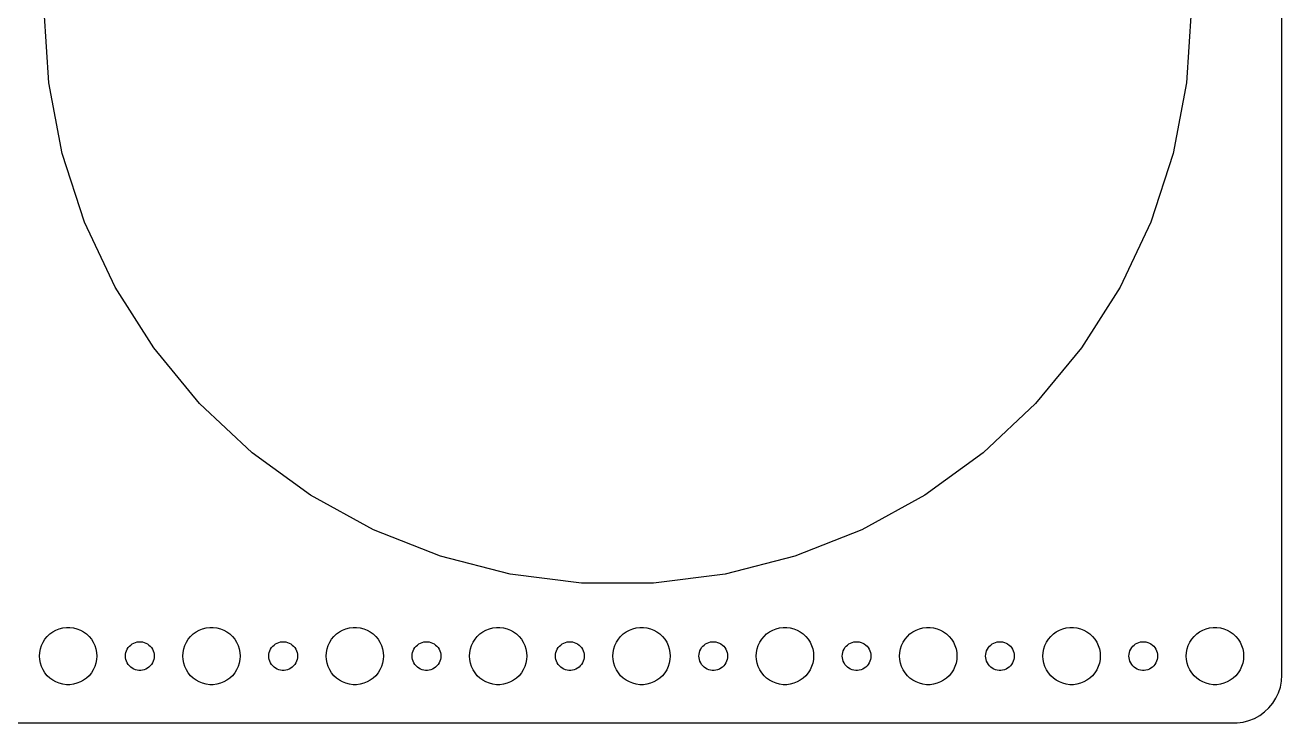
# Model space of a CAD drawing. Header units: metres. Extents: x -194 to 194, y -74 to 74.
# Drawn here: x 63 to 194.5, y -74.5 to -1.5 of the extents above; entities that cross this region are included whole.
import ezdxf

# ---------------------------------------------------------------- set-up
doc = ezdxf.new("R2010")
doc.units = ezdxf.units.M

msp = doc.modelspace()

# ---------------------------------------------------------------- linework, layer by layer
for p, q in [((194.5, -69.5), (194.5, 69.5)), ((65.4731, -7.51999), (65, 0)), ((185, 0), (184.527, -7.51999)), ((66.885, -14.9214), (65.4731, -7.51999)), ((184.527, -7.51999), (183.115, -14.9214)), ((69.2134, -22.0875), (66.885, -14.9214)), ((183.115, -14.9214), (180.787, -22.0875)), ((72.4216, -28.9052), (69.2134, -22.0875)), ((180.787, -22.0875), (177.578, -28.9052)), ((76.459, -35.2671), (72.4216, -28.9052)), ((177.578, -28.9052), (173.541, -35.2671)), ((81.2619, -41.0728), (76.459, -35.2671)), ((173.541, -35.2671), (168.738, -41.0728)), ((86.7546, -46.2308), (81.2619, -41.0728)), ((168.738, -41.0728), (163.245, -46.2308)), ((92.8504, -50.6597), (86.7546, -46.2308)), ((163.245, -46.2308), (157.15, -50.6597)), ((99.4532, -54.2896), (92.8504, -50.6597)), ((157.15, -50.6597), (150.547, -54.2896)), ((106.459, -57.0634), (99.4532, -54.2896)), ((150.547, -54.2896), (143.541, -57.0634)), ((113.757, -58.9372), (106.459, -57.0634)), ((143.541, -57.0634), (136.243, -58.9372)), ((121.233, -59.8816), (113.757, -58.9372)), ((136.243, -58.9372), (128.767, -59.8816)), ((128.767, -59.8816), (121.233, -59.8816)), ((64.8711, -66.0547), (65.073, -65.7366)), ((65.073, -65.7366), (65.3131, -65.4464)), ((65.3131, -65.4464), (65.5877, -65.1885)), ((65.5877, -65.1885), (65.8925, -64.967)), ((65.8925, -64.967), (66.2227, -64.7855)), ((66.2227, -64.7855), (66.573, -64.6468)), ((66.573, -64.6468), (66.9379, -64.5531)), ((66.9379, -64.5531), (67.3116, -64.5059)), ((67.3116, -64.5059), (67.6884, -64.5059)), ((67.6884, -64.5059), (68.0621, -64.5531)), ((68.0621, -64.5531), (68.427, -64.6468)), ((68.427, -64.6468), (68.7773, -64.7855)), ((68.7773, -64.7855), (69.1075, -64.967)), ((69.1075, -64.967), (69.4123, -65.1885)), ((69.4123, -65.1885), (69.6869, -65.4464)), ((69.6869, -65.4464), (69.927, -65.7366)), ((69.927, -65.7366), (70.1289, -66.0547)), ((79.8711, -66.0547), (80.073, -65.7366)), ((80.073, -65.7366), (80.3131, -65.4464)), ((80.3131, -65.4464), (80.5877, -65.1885)), ((80.5877, -65.1885), (80.8925, -64.967)), ((80.8925, -64.967), (81.2227, -64.7855)), ((81.2227, -64.7855), (81.573, -64.6468)), ((81.573, -64.6468), (81.9379, -64.5531)), ((81.9379, -64.5531), (82.3116, -64.5059)), ((82.3116, -64.5059), (82.6884, -64.5059)), ((82.6884, -64.5059), (83.0621, -64.5531)), ((83.0621, -64.5531), (83.427, -64.6468)), ((83.427, -64.6468), (83.7773, -64.7855)), ((83.7773, -64.7855), (84.1075, -64.967)), ((84.1075, -64.967), (84.4123, -65.1885)), ((84.4123, -65.1885), (84.6869, -65.4464)), ((84.6869, -65.4464), (84.927, -65.7366)), ((84.927, -65.7366), (85.1289, -66.0547)), ((94.8711, -66.0547), (95.073, -65.7366)), ((95.073, -65.7366), (95.3131, -65.4464)), ((95.3131, -65.4464), (95.5877, -65.1885)), ((95.5877, -65.1885), (95.8925, -64.967)), ((95.8925, -64.967), (96.2227, -64.7855)), ((96.2227, -64.7855), (96.573, -64.6468)), ((96.573, -64.6468), (96.9379, -64.5531)), ((96.9379, -64.5531), (97.3116, -64.5059)), ((97.3116, -64.5059), (97.6884, -64.5059)), ((97.6884, -64.5059), (98.0621, -64.5531)), ((98.0621, -64.5531), (98.427, -64.6468)), ((98.427, -64.6468), (98.7773, -64.7855)), ((98.7773, -64.7855), (99.1075, -64.967)), ((99.1075, -64.967), (99.4123, -65.1885)), ((99.4123, -65.1885), (99.6869, -65.4464)), ((99.6869, -65.4464), (99.927, -65.7366)), ((99.927, -65.7366), (100.129, -66.0547)), ((109.871, -66.0547), (110.073, -65.7366)), ((110.073, -65.7366), (110.313, -65.4464)), ((110.313, -65.4464), (110.588, -65.1885)), ((110.588, -65.1885), (110.893, -64.967)), ((110.893, -64.967), (111.223, -64.7855)), ((111.223, -64.7855), (111.573, -64.6468)), ((111.573, -64.6468), (111.938, -64.5531)), ((111.938, -64.5531), (112.312, -64.5059)), ((112.312, -64.5059), (112.688, -64.5059)), ((112.688, -64.5059), (113.062, -64.5531)), ((113.062, -64.5531), (113.427, -64.6468)), ((113.427, -64.6468), (113.777, -64.7855)), ((113.777, -64.7855), (114.107, -64.967)), ((114.107, -64.967), (114.412, -65.1885)), ((114.412, -65.1885), (114.687, -65.4464)), ((114.687, -65.4464), (114.927, -65.7366)), ((114.927, -65.7366), (115.129, -66.0547)), ((124.871, -66.0547), (125.073, -65.7366)), ((125.073, -65.7366), (125.313, -65.4464)), ((125.313, -65.4464), (125.588, -65.1885)), ((125.588, -65.1885), (125.893, -64.967)), ((125.893, -64.967), (126.223, -64.7855)), ((126.223, -64.7855), (126.573, -64.6468)), ((126.573, -64.6468), (126.938, -64.5531)), ((126.938, -64.5531), (127.312, -64.5059)), ((127.312, -64.5059), (127.688, -64.5059)), ((127.688, -64.5059), (128.062, -64.5531)), ((128.062, -64.5531), (128.427, -64.6468)), ((128.427, -64.6468), (128.777, -64.7855)), ((128.777, -64.7855), (129.107, -64.967)), ((129.107, -64.967), (129.412, -65.1885)), ((129.412, -65.1885), (129.687, -65.4464)), ((129.687, -65.4464), (129.927, -65.7366)), ((129.927, -65.7366), (130.129, -66.0547)), ((139.871, -66.0547), (140.073, -65.7366)), ((140.073, -65.7366), (140.313, -65.4464)), ((140.313, -65.4464), (140.588, -65.1885)), ((140.588, -65.1885), (140.893, -64.967)), ((140.893, -64.967), (141.223, -64.7855)), ((141.223, -64.7855), (141.573, -64.6468)), ((141.573, -64.6468), (141.938, -64.5531)), ((141.938, -64.5531), (142.312, -64.5059)), ((142.312, -64.5059), (142.688, -64.5059)), ((142.688, -64.5059), (143.062, -64.5531)), ((143.062, -64.5531), (143.427, -64.6468)), ((143.427, -64.6468), (143.777, -64.7855)), ((143.777, -64.7855), (144.107, -64.967)), ((144.107, -64.967), (144.412, -65.1885)), ((144.412, -65.1885), (144.687, -65.4464)), ((144.687, -65.4464), (144.927, -65.7366)), ((144.927, -65.7366), (145.129, -66.0547)), ((154.871, -66.0547), (155.073, -65.7366)), ((155.073, -65.7366), (155.313, -65.4464)), ((155.313, -65.4464), (155.588, -65.1885)), ((155.588, -65.1885), (155.893, -64.967)), ((155.893, -64.967), (156.223, -64.7855)), ((156.223, -64.7855), (156.573, -64.6468)), ((156.573, -64.6468), (156.938, -64.5531)), ((156.938, -64.5531), (157.312, -64.5059)), ((157.312, -64.5059), (157.688, -64.5059)), ((157.688, -64.5059), (158.062, -64.5531)), ((158.062, -64.5531), (158.427, -64.6468)), ((158.427, -64.6468), (158.777, -64.7855)), ((158.777, -64.7855), (159.107, -64.967)), ((159.107, -64.967), (159.412, -65.1885)), ((159.412, -65.1885), (159.687, -65.4464)), ((159.687, -65.4464), (159.927, -65.7366)), ((159.927, -65.7366), (160.129, -66.0547)), ((169.871, -66.0547), (170.073, -65.7366)), ((170.073, -65.7366), (170.313, -65.4464)), ((170.313, -65.4464), (170.588, -65.1885)), ((170.588, -65.1885), (170.893, -64.967)), ((170.893, -64.967), (171.223, -64.7855)), ((171.223, -64.7855), (171.573, -64.6468)), ((171.573, -64.6468), (171.938, -64.5531)), ((171.938, -64.5531), (172.312, -64.5059)), ((172.312, -64.5059), (172.688, -64.5059)), ((172.688, -64.5059), (173.062, -64.5531)), ((173.062, -64.5531), (173.427, -64.6468)), ((173.427, -64.6468), (173.777, -64.7855)), ((173.777, -64.7855), (174.107, -64.967)), ((174.107, -64.967), (174.412, -65.1885)), ((174.412, -65.1885), (174.687, -65.4464)), ((174.687, -65.4464), (174.927, -65.7366)), ((174.927, -65.7366), (175.129, -66.0547)), ((184.871, -66.0547), (185.073, -65.7366)), ((185.073, -65.7366), (185.313, -65.4464)), ((185.313, -65.4464), (185.588, -65.1885)), ((185.588, -65.1885), (185.893, -64.967)), ((185.893, -64.967), (186.223, -64.7855)), ((186.223, -64.7855), (186.573, -64.6468)), ((186.573, -64.6468), (186.938, -64.5531)), ((186.938, -64.5531), (187.312, -64.5059)), ((187.312, -64.5059), (187.688, -64.5059)), ((187.688, -64.5059), (188.062, -64.5531)), ((188.062, -64.5531), (188.427, -64.6468)), ((188.427, -64.6468), (188.777, -64.7855)), ((188.777, -64.7855), (189.107, -64.967)), ((189.107, -64.967), (189.412, -65.1885)), ((189.412, -65.1885), (189.687, -65.4464)), ((189.687, -65.4464), (189.927, -65.7366)), ((189.927, -65.7366), (190.129, -66.0547)), ((64.5237, -67.124), (64.5943, -66.7539)), ((64.5943, -66.7539), (64.7107, -66.3956)), ((64.7107, -66.3956), (64.8711, -66.0547)), ((70.1289, -66.0547), (70.2893, -66.3956)), ((70.2893, -66.3956), (70.4057, -66.7539)), ((70.4057, -66.7539), (70.4763, -67.124)), ((73.5471, -67.127), (73.6053, -66.9478)), ((73.6053, -66.9478), (73.6855, -66.7774)), ((73.6855, -66.7774), (73.7865, -66.6183)), ((73.7865, -66.6183), (73.9065, -66.4732)), ((73.9065, -66.4732), (74.0439, -66.3442)), ((74.0439, -66.3442), (74.1963, -66.2335)), ((74.1963, -66.2335), (74.3613, -66.1428)), ((74.3613, -66.1428), (74.5365, -66.0734)), ((74.5365, -66.0734), (74.7189, -66.0266)), ((74.7189, -66.0266), (74.9058, -66.003)), ((74.9058, -66.003), (75.0942, -66.003)), ((75.0942, -66.003), (75.2811, -66.0266)), ((75.2811, -66.0266), (75.4635, -66.0734)), ((75.4635, -66.0734), (75.6387, -66.1428)), ((75.6387, -66.1428), (75.8037, -66.2335)), ((75.8037, -66.2335), (75.9561, -66.3442)), ((75.9561, -66.3442), (76.0934, -66.4732)), ((76.0934, -66.4732), (76.2135, -66.6183)), ((76.2135, -66.6183), (76.3145, -66.7774)), ((76.3145, -66.7774), (76.3947, -66.9478)), ((76.3947, -66.9478), (76.4529, -67.127)), ((79.5237, -67.124), (79.5943, -66.7539)), ((79.5943, -66.7539), (79.7107, -66.3956)), ((79.7107, -66.3956), (79.8711, -66.0547)), ((85.1289, -66.0547), (85.2893, -66.3956)), ((85.2893, -66.3956), (85.4057, -66.7539)), ((85.4057, -66.7539), (85.4763, -67.124)), ((88.5471, -67.127), (88.6053, -66.9478)), ((88.6053, -66.9478), (88.6855, -66.7774)), ((88.6855, -66.7774), (88.7865, -66.6183)), ((88.7865, -66.6183), (88.9065, -66.4732)), ((88.9065, -66.4732), (89.0439, -66.3442)), ((89.0439, -66.3442), (89.1963, -66.2335)), ((89.1963, -66.2335), (89.3613, -66.1428)), ((89.3613, -66.1428), (89.5365, -66.0734)), ((89.5365, -66.0734), (89.7189, -66.0266)), ((89.7189, -66.0266), (89.9058, -66.003)), ((89.9058, -66.003), (90.0942, -66.003)), ((90.0942, -66.003), (90.2811, -66.0266)), ((90.2811, -66.0266), (90.4635, -66.0734)), ((90.4635, -66.0734), (90.6387, -66.1428)), ((90.6387, -66.1428), (90.8037, -66.2335)), ((90.8037, -66.2335), (90.9561, -66.3442)), ((90.9561, -66.3442), (91.0934, -66.4732)), ((91.0934, -66.4732), (91.2135, -66.6183)), ((91.2135, -66.6183), (91.3145, -66.7774)), ((91.3145, -66.7774), (91.3947, -66.9478)), ((91.3947, -66.9478), (91.4529, -67.127)), ((94.5237, -67.124), (94.5943, -66.7539)), ((94.5943, -66.7539), (94.7107, -66.3956)), ((94.7107, -66.3956), (94.8711, -66.0547)), ((100.129, -66.0547), (100.289, -66.3956)), ((100.289, -66.3956), (100.406, -66.7539)), ((100.406, -66.7539), (100.476, -67.124)), ((103.547, -67.127), (103.605, -66.9478)), ((103.605, -66.9478), (103.686, -66.7774)), ((103.686, -66.7774), (103.786, -66.6183)), ((103.786, -66.6183), (103.907, -66.4732)), ((103.907, -66.4732), (104.044, -66.3442)), ((104.044, -66.3442), (104.196, -66.2335)), ((104.196, -66.2335), (104.361, -66.1428)), ((104.361, -66.1428), (104.536, -66.0734)), ((104.536, -66.0734), (104.719, -66.0266)), ((104.719, -66.0266), (104.906, -66.003)), ((104.906, -66.003), (105.094, -66.003)), ((105.094, -66.003), (105.281, -66.0266)), ((105.281, -66.0266), (105.464, -66.0734)), ((105.464, -66.0734), (105.639, -66.1428)), ((105.639, -66.1428), (105.804, -66.2335)), ((105.804, -66.2335), (105.956, -66.3442)), ((105.956, -66.3442), (106.093, -66.4732)), ((106.093, -66.4732), (106.214, -66.6183)), ((106.214, -66.6183), (106.314, -66.7774)), ((106.314, -66.7774), (106.395, -66.9478)), ((106.395, -66.9478), (106.453, -67.127)), ((109.524, -67.124), (109.594, -66.7539)), ((109.594, -66.7539), (109.711, -66.3956)), ((109.711, -66.3956), (109.871, -66.0547)), ((115.129, -66.0547), (115.289, -66.3956)), ((115.289, -66.3956), (115.406, -66.7539)), ((115.406, -66.7539), (115.476, -67.124)), ((118.547, -67.127), (118.605, -66.9478)), ((118.605, -66.9478), (118.686, -66.7774)), ((118.686, -66.7774), (118.786, -66.6183)), ((118.786, -66.6183), (118.907, -66.4732)), ((118.907, -66.4732), (119.044, -66.3442)), ((119.044, -66.3442), (119.196, -66.2335)), ((119.196, -66.2335), (119.361, -66.1428)), ((119.361, -66.1428), (119.536, -66.0734)), ((119.536, -66.0734), (119.719, -66.0266)), ((119.719, -66.0266), (119.906, -66.003)), ((119.906, -66.003), (120.094, -66.003)), ((120.094, -66.003), (120.281, -66.0266)), ((120.281, -66.0266), (120.464, -66.0734)), ((120.464, -66.0734), (120.639, -66.1428)), ((120.639, -66.1428), (120.804, -66.2335)), ((120.804, -66.2335), (120.956, -66.3442)), ((120.956, -66.3442), (121.093, -66.4732)), ((121.093, -66.4732), (121.214, -66.6183)), ((121.214, -66.6183), (121.314, -66.7774)), ((121.314, -66.7774), (121.395, -66.9478)), ((121.395, -66.9478), (121.453, -67.127)), ((124.524, -67.124), (124.594, -66.7539)), ((124.594, -66.7539), (124.711, -66.3956)), ((124.711, -66.3956), (124.871, -66.0547)), ((130.129, -66.0547), (130.289, -66.3956)), ((130.289, -66.3956), (130.406, -66.7539)), ((130.406, -66.7539), (130.476, -67.124)), ((133.547, -67.127), (133.605, -66.9478)), ((133.605, -66.9478), (133.686, -66.7774)), ((133.686, -66.7774), (133.786, -66.6183)), ((133.786, -66.6183), (133.907, -66.4732)), ((133.907, -66.4732), (134.044, -66.3442)), ((134.044, -66.3442), (134.196, -66.2335)), ((134.196, -66.2335), (134.361, -66.1428)), ((134.361, -66.1428), (134.536, -66.0734)), ((134.536, -66.0734), (134.719, -66.0266)), ((134.719, -66.0266), (134.906, -66.003)), ((134.906, -66.003), (135.094, -66.003)), ((135.094, -66.003), (135.281, -66.0266)), ((135.281, -66.0266), (135.464, -66.0734)), ((135.464, -66.0734), (135.639, -66.1428)), ((135.639, -66.1428), (135.804, -66.2335)), ((135.804, -66.2335), (135.956, -66.3442)), ((135.956, -66.3442), (136.093, -66.4732)), ((136.093, -66.4732), (136.214, -66.6183)), ((136.214, -66.6183), (136.314, -66.7774)), ((136.314, -66.7774), (136.395, -66.9478)), ((136.395, -66.9478), (136.453, -67.127)), ((139.524, -67.124), (139.594, -66.7539)), ((139.594, -66.7539), (139.711, -66.3956)), ((139.711, -66.3956), (139.871, -66.0547)), ((145.129, -66.0547), (145.289, -66.3956)), ((145.289, -66.3956), (145.406, -66.7539)), ((145.406, -66.7539), (145.476, -67.124)), ((148.547, -67.127), (148.605, -66.9478)), ((148.605, -66.9478), (148.686, -66.7774)), ((148.686, -66.7774), (148.786, -66.6183)), ((148.786, -66.6183), (148.907, -66.4732)), ((148.907, -66.4732), (149.044, -66.3442)), ((149.044, -66.3442), (149.196, -66.2335)), ((149.196, -66.2335), (149.361, -66.1428)), ((149.361, -66.1428), (149.536, -66.0734)), ((149.536, -66.0734), (149.719, -66.0266)), ((149.719, -66.0266), (149.906, -66.003)), ((149.906, -66.003), (150.094, -66.003)), ((150.094, -66.003), (150.281, -66.0266)), ((150.281, -66.0266), (150.464, -66.0734)), ((150.464, -66.0734), (150.639, -66.1428)), ((150.639, -66.1428), (150.804, -66.2335)), ((150.804, -66.2335), (150.956, -66.3442)), ((150.956, -66.3442), (151.093, -66.4732)), ((151.093, -66.4732), (151.214, -66.6183)), ((151.214, -66.6183), (151.314, -66.7774)), ((151.314, -66.7774), (151.395, -66.9478)), ((151.395, -66.9478), (151.453, -67.127)), ((154.524, -67.124), (154.594, -66.7539)), ((154.594, -66.7539), (154.711, -66.3956)), ((154.711, -66.3956), (154.871, -66.0547)), ((160.129, -66.0547), (160.289, -66.3956)), ((160.289, -66.3956), (160.406, -66.7539)), ((160.406, -66.7539), (160.476, -67.124)), ((163.547, -67.127), (163.605, -66.9478)), ((163.605, -66.9478), (163.686, -66.7774)), ((163.686, -66.7774), (163.786, -66.6183)), ((163.786, -66.6183), (163.907, -66.4732)), ((163.907, -66.4732), (164.044, -66.3442)), ((164.044, -66.3442), (164.196, -66.2335)), ((164.196, -66.2335), (164.361, -66.1428)), ((164.361, -66.1428), (164.536, -66.0734)), ((164.536, -66.0734), (164.719, -66.0266)), ((164.719, -66.0266), (164.906, -66.003)), ((164.906, -66.003), (165.094, -66.003)), ((165.094, -66.003), (165.281, -66.0266)), ((165.281, -66.0266), (165.464, -66.0734)), ((165.464, -66.0734), (165.639, -66.1428)), ((165.639, -66.1428), (165.804, -66.2335)), ((165.804, -66.2335), (165.956, -66.3442)), ((165.956, -66.3442), (166.093, -66.4732)), ((166.093, -66.4732), (166.214, -66.6183)), ((166.214, -66.6183), (166.314, -66.7774)), ((166.314, -66.7774), (166.395, -66.9478)), ((166.395, -66.9478), (166.453, -67.127)), ((169.524, -67.124), (169.594, -66.7539)), ((169.594, -66.7539), (169.711, -66.3956)), ((169.711, -66.3956), (169.871, -66.0547)), ((175.129, -66.0547), (175.289, -66.3956)), ((175.289, -66.3956), (175.406, -66.7539)), ((175.406, -66.7539), (175.476, -67.124)), ((178.547, -67.127), (178.605, -66.9478)), ((178.605, -66.9478), (178.686, -66.7774)), ((178.686, -66.7774), (178.786, -66.6183)), ((178.786, -66.6183), (178.907, -66.4732)), ((178.907, -66.4732), (179.044, -66.3442)), ((179.044, -66.3442), (179.196, -66.2335)), ((179.196, -66.2335), (179.361, -66.1428)), ((179.361, -66.1428), (179.536, -66.0734)), ((179.536, -66.0734), (179.719, -66.0266)), ((179.719, -66.0266), (179.906, -66.003)), ((179.906, -66.003), (180.094, -66.003)), ((180.094, -66.003), (180.281, -66.0266)), ((180.281, -66.0266), (180.464, -66.0734)), ((180.464, -66.0734), (180.639, -66.1428)), ((180.639, -66.1428), (180.804, -66.2335)), ((180.804, -66.2335), (180.956, -66.3442)), ((180.956, -66.3442), (181.093, -66.4732)), ((181.093, -66.4732), (181.214, -66.6183)), ((181.214, -66.6183), (181.314, -66.7774)), ((181.314, -66.7774), (181.395, -66.9478)), ((181.395, -66.9478), (181.453, -67.127)), ((184.524, -67.124), (184.594, -66.7539)), ((184.594, -66.7539), (184.711, -66.3956)), ((184.711, -66.3956), (184.871, -66.0547)), ((190.129, -66.0547), (190.289, -66.3956)), ((190.289, -66.3956), (190.406, -66.7539)), ((190.406, -66.7539), (190.476, -67.124)), ((64.5, -67.5), (64.5237, -67.124)), ((64.5237, -67.876), (64.5, -67.5)), ((64.5943, -68.2461), (64.5237, -67.876)), ((64.7107, -68.6044), (64.5943, -68.2461)), ((70.4057, -68.2461), (70.2893, -68.6044)), ((70.4763, -67.876), (70.4057, -68.2461)), ((70.4763, -67.124), (70.5, -67.5)), ((70.5, -67.5), (70.4763, -67.876)), ((73.5, -67.5), (73.5118, -67.312)), ((73.5118, -67.688), (73.5, -67.5)), ((73.5118, -67.312), (73.5471, -67.127)), ((73.5471, -67.873), (73.5118, -67.688)), ((73.6053, -68.0522), (73.5471, -67.873)), ((73.6855, -68.2226), (73.6053, -68.0522)), ((73.7865, -68.3817), (73.6855, -68.2226)), ((76.3145, -68.2226), (76.2135, -68.3817)), ((76.3947, -68.0522), (76.3145, -68.2226)), ((76.4529, -67.873), (76.3947, -68.0522)), ((76.4529, -67.127), (76.4882, -67.312)), ((76.4882, -67.688), (76.4529, -67.873)), ((76.4882, -67.312), (76.5, -67.5)), ((76.5, -67.5), (76.4882, -67.688)), ((79.5, -67.5), (79.5237, -67.124)), ((79.5237, -67.876), (79.5, -67.5)), ((79.5943, -68.2461), (79.5237, -67.876)), ((79.7107, -68.6044), (79.5943, -68.2461)), ((85.4057, -68.2461), (85.2893, -68.6044)), ((85.4763, -67.876), (85.4057, -68.2461)), ((85.4763, -67.124), (85.5, -67.5)), ((85.5, -67.5), (85.4763, -67.876)), ((88.5, -67.5), (88.5118, -67.312)), ((88.5118, -67.688), (88.5, -67.5)), ((88.5118, -67.312), (88.5471, -67.127)), ((88.5471, -67.873), (88.5118, -67.688)), ((88.6053, -68.0522), (88.5471, -67.873)), ((88.6855, -68.2226), (88.6053, -68.0522)), ((88.7865, -68.3817), (88.6855, -68.2226)), ((91.3145, -68.2226), (91.2135, -68.3817)), ((91.3947, -68.0522), (91.3145, -68.2226)), ((91.4529, -67.873), (91.3947, -68.0522)), ((91.4529, -67.127), (91.4882, -67.312)), ((91.4882, -67.688), (91.4529, -67.873)), ((91.4882, -67.312), (91.5, -67.5)), ((91.5, -67.5), (91.4882, -67.688)), ((94.5, -67.5), (94.5237, -67.124)), ((94.5237, -67.876), (94.5, -67.5)), ((94.5943, -68.2461), (94.5237, -67.876)), ((94.7107, -68.6044), (94.5943, -68.2461)), ((100.406, -68.2461), (100.289, -68.6044)), ((100.476, -67.876), (100.406, -68.2461)), ((100.476, -67.124), (100.5, -67.5)), ((100.5, -67.5), (100.476, -67.876)), ((103.5, -67.5), (103.512, -67.312)), ((103.512, -67.688), (103.5, -67.5)), ((103.512, -67.312), (103.547, -67.127)), ((103.547, -67.873), (103.512, -67.688)), ((103.605, -68.0522), (103.547, -67.873)), ((103.686, -68.2226), (103.605, -68.0522)), ((103.786, -68.3817), (103.686, -68.2226)), ((106.314, -68.2226), (106.214, -68.3817)), ((106.395, -68.0522), (106.314, -68.2226)), ((106.453, -67.873), (106.395, -68.0522)), ((106.453, -67.127), (106.488, -67.312)), ((106.488, -67.688), (106.453, -67.873)), ((106.488, -67.312), (106.5, -67.5)), ((106.5, -67.5), (106.488, -67.688)), ((109.5, -67.5), (109.524, -67.124)), ((109.524, -67.876), (109.5, -67.5)), ((109.594, -68.2461), (109.524, -67.876)), ((109.711, -68.6044), (109.594, -68.2461)), ((115.406, -68.2461), (115.289, -68.6044)), ((115.476, -67.876), (115.406, -68.2461)), ((115.476, -67.124), (115.5, -67.5)), ((115.5, -67.5), (115.476, -67.876)), ((118.5, -67.5), (118.512, -67.312)), ((118.512, -67.688), (118.5, -67.5)), ((118.512, -67.312), (118.547, -67.127)), ((118.547, -67.873), (118.512, -67.688)), ((118.605, -68.0522), (118.547, -67.873)), ((118.686, -68.2226), (118.605, -68.0522)), ((118.786, -68.3817), (118.686, -68.2226)), ((121.314, -68.2226), (121.214, -68.3817)), ((121.395, -68.0522), (121.314, -68.2226)), ((121.453, -67.873), (121.395, -68.0522)), ((121.453, -67.127), (121.488, -67.312)), ((121.488, -67.688), (121.453, -67.873)), ((121.488, -67.312), (121.5, -67.5)), ((121.5, -67.5), (121.488, -67.688)), ((124.5, -67.5), (124.524, -67.124)), ((124.524, -67.876), (124.5, -67.5)), ((124.594, -68.2461), (124.524, -67.876)), ((124.711, -68.6044), (124.594, -68.2461)), ((130.406, -68.2461), (130.289, -68.6044)), ((130.476, -67.876), (130.406, -68.2461)), ((130.476, -67.124), (130.5, -67.5)), ((130.5, -67.5), (130.476, -67.876)), ((133.5, -67.5), (133.512, -67.312)), ((133.512, -67.688), (133.5, -67.5)), ((133.512, -67.312), (133.547, -67.127)), ((133.547, -67.873), (133.512, -67.688)), ((133.605, -68.0522), (133.547, -67.873)), ((133.686, -68.2226), (133.605, -68.0522)), ((133.786, -68.3817), (133.686, -68.2226)), ((136.314, -68.2226), (136.214, -68.3817)), ((136.395, -68.0522), (136.314, -68.2226)), ((136.453, -67.873), (136.395, -68.0522)), ((136.453, -67.127), (136.488, -67.312)), ((136.488, -67.688), (136.453, -67.873)), ((136.488, -67.312), (136.5, -67.5)), ((136.5, -67.5), (136.488, -67.688)), ((139.5, -67.5), (139.524, -67.124)), ((139.524, -67.876), (139.5, -67.5)), ((139.594, -68.2461), (139.524, -67.876)), ((139.711, -68.6044), (139.594, -68.2461)), ((145.406, -68.2461), (145.289, -68.6044)), ((145.476, -67.876), (145.406, -68.2461)), ((145.476, -67.124), (145.5, -67.5)), ((145.5, -67.5), (145.476, -67.876)), ((148.5, -67.5), (148.512, -67.312)), ((148.512, -67.688), (148.5, -67.5)), ((148.512, -67.312), (148.547, -67.127)), ((148.547, -67.873), (148.512, -67.688)), ((148.605, -68.0522), (148.547, -67.873)), ((148.686, -68.2226), (148.605, -68.0522)), ((148.786, -68.3817), (148.686, -68.2226)), ((151.314, -68.2226), (151.214, -68.3817)), ((151.395, -68.0522), (151.314, -68.2226)), ((151.453, -67.873), (151.395, -68.0522)), ((151.453, -67.127), (151.488, -67.312)), ((151.488, -67.688), (151.453, -67.873)), ((151.488, -67.312), (151.5, -67.5)), ((151.5, -67.5), (151.488, -67.688)), ((154.5, -67.5), (154.524, -67.124)), ((154.524, -67.876), (154.5, -67.5)), ((154.594, -68.2461), (154.524, -67.876)), ((154.711, -68.6044), (154.594, -68.2461)), ((160.406, -68.2461), (160.289, -68.6044)), ((160.476, -67.876), (160.406, -68.2461)), ((160.476, -67.124), (160.5, -67.5)), ((160.5, -67.5), (160.476, -67.876)), ((163.5, -67.5), (163.512, -67.312)), ((163.512, -67.688), (163.5, -67.5)), ((163.512, -67.312), (163.547, -67.127)), ((163.547, -67.873), (163.512, -67.688)), ((163.605, -68.0522), (163.547, -67.873)), ((163.686, -68.2226), (163.605, -68.0522)), ((163.786, -68.3817), (163.686, -68.2226)), ((166.314, -68.2226), (166.214, -68.3817)), ((166.395, -68.0522), (166.314, -68.2226)), ((166.453, -67.873), (166.395, -68.0522)), ((166.453, -67.127), (166.488, -67.312)), ((166.488, -67.688), (166.453, -67.873)), ((166.488, -67.312), (166.5, -67.5)), ((166.5, -67.5), (166.488, -67.688)), ((169.5, -67.5), (169.524, -67.124)), ((169.524, -67.876), (169.5, -67.5)), ((169.594, -68.2461), (169.524, -67.876)), ((169.711, -68.6044), (169.594, -68.2461)), ((175.406, -68.2461), (175.289, -68.6044)), ((175.476, -67.876), (175.406, -68.2461)), ((175.476, -67.124), (175.5, -67.5)), ((175.5, -67.5), (175.476, -67.876)), ((178.5, -67.5), (178.512, -67.312)), ((178.512, -67.688), (178.5, -67.5)), ((178.512, -67.312), (178.547, -67.127)), ((178.547, -67.873), (178.512, -67.688)), ((178.605, -68.0522), (178.547, -67.873)), ((178.686, -68.2226), (178.605, -68.0522)), ((178.786, -68.3817), (178.686, -68.2226)), ((181.314, -68.2226), (181.214, -68.3817)), ((181.395, -68.0522), (181.314, -68.2226)), ((181.453, -67.873), (181.395, -68.0522)), ((181.453, -67.127), (181.488, -67.312)), ((181.488, -67.688), (181.453, -67.873)), ((181.488, -67.312), (181.5, -67.5)), ((181.5, -67.5), (181.488, -67.688)), ((184.5, -67.5), (184.524, -67.124)), ((184.524, -67.876), (184.5, -67.5)), ((184.594, -68.2461), (184.524, -67.876)), ((184.711, -68.6044), (184.594, -68.2461)), ((190.406, -68.2461), (190.289, -68.6044)), ((190.476, -67.876), (190.406, -68.2461)), ((190.476, -67.124), (190.5, -67.5)), ((190.5, -67.5), (190.476, -67.876)), ((64.8711, -68.9453), (64.7107, -68.6044)), ((65.073, -69.2634), (64.8711, -68.9453)), ((65.3131, -69.5536), (65.073, -69.2634)), ((65.5877, -69.8115), (65.3131, -69.5536)), ((69.6869, -69.5536), (69.4123, -69.8115)), ((69.927, -69.2634), (69.6869, -69.5536)), ((70.1289, -68.9453), (69.927, -69.2634)), ((70.2893, -68.6044), (70.1289, -68.9453)), ((73.9065, -68.5268), (73.7865, -68.3817)), ((74.0439, -68.6558), (73.9065, -68.5268)), ((74.1963, -68.7665), (74.0439, -68.6558)), ((74.3613, -68.8572), (74.1963, -68.7665)), ((74.5365, -68.9266), (74.3613, -68.8572)), ((74.7189, -68.9734), (74.5365, -68.9266)), ((74.9058, -68.997), (74.7189, -68.9734)), ((75.0942, -68.997), (74.9058, -68.997)), ((75.2811, -68.9734), (75.0942, -68.997)), ((75.4635, -68.9266), (75.2811, -68.9734)), ((75.6387, -68.8572), (75.4635, -68.9266)), ((75.8037, -68.7665), (75.6387, -68.8572)), ((75.9561, -68.6558), (75.8037, -68.7665)), ((76.0934, -68.5268), (75.9561, -68.6558)), ((76.2135, -68.3817), (76.0934, -68.5268)), ((79.8711, -68.9453), (79.7107, -68.6044)), ((80.073, -69.2634), (79.8711, -68.9453)), ((80.3131, -69.5536), (80.073, -69.2634)), ((80.5877, -69.8115), (80.3131, -69.5536)), ((84.6869, -69.5536), (84.4123, -69.8115)), ((84.927, -69.2634), (84.6869, -69.5536)), ((85.1289, -68.9453), (84.927, -69.2634)), ((85.2893, -68.6044), (85.1289, -68.9453)), ((88.9065, -68.5268), (88.7865, -68.3817)), ((89.0439, -68.6558), (88.9065, -68.5268)), ((89.1963, -68.7665), (89.0439, -68.6558)), ((89.3613, -68.8572), (89.1963, -68.7665)), ((89.5365, -68.9266), (89.3613, -68.8572)), ((89.7189, -68.9734), (89.5365, -68.9266)), ((89.9058, -68.997), (89.7189, -68.9734)), ((90.0942, -68.997), (89.9058, -68.997)), ((90.2811, -68.9734), (90.0942, -68.997)), ((90.4635, -68.9266), (90.2811, -68.9734)), ((90.6387, -68.8572), (90.4635, -68.9266)), ((90.8037, -68.7665), (90.6387, -68.8572)), ((90.9561, -68.6558), (90.8037, -68.7665)), ((91.0934, -68.5268), (90.9561, -68.6558)), ((91.2135, -68.3817), (91.0934, -68.5268)), ((94.8711, -68.9453), (94.7107, -68.6044)), ((95.073, -69.2634), (94.8711, -68.9453)), ((95.3131, -69.5536), (95.073, -69.2634)), ((95.5877, -69.8115), (95.3131, -69.5536)), ((99.6869, -69.5536), (99.4123, -69.8115)), ((99.927, -69.2634), (99.6869, -69.5536)), ((100.129, -68.9453), (99.927, -69.2634)), ((100.289, -68.6044), (100.129, -68.9453)), ((103.907, -68.5268), (103.786, -68.3817)), ((104.044, -68.6558), (103.907, -68.5268)), ((104.196, -68.7665), (104.044, -68.6558)), ((104.361, -68.8572), (104.196, -68.7665)), ((104.536, -68.9266), (104.361, -68.8572)), ((104.719, -68.9734), (104.536, -68.9266)), ((104.906, -68.997), (104.719, -68.9734)), ((105.094, -68.997), (104.906, -68.997)), ((105.281, -68.9734), (105.094, -68.997)), ((105.464, -68.9266), (105.281, -68.9734)), ((105.639, -68.8572), (105.464, -68.9266)), ((105.804, -68.7665), (105.639, -68.8572)), ((105.956, -68.6558), (105.804, -68.7665)), ((106.093, -68.5268), (105.956, -68.6558)), ((106.214, -68.3817), (106.093, -68.5268)), ((109.871, -68.9453), (109.711, -68.6044)), ((110.073, -69.2634), (109.871, -68.9453)), ((110.313, -69.5536), (110.073, -69.2634)), ((110.588, -69.8115), (110.313, -69.5536)), ((114.687, -69.5536), (114.412, -69.8115)), ((114.927, -69.2634), (114.687, -69.5536)), ((115.129, -68.9453), (114.927, -69.2634)), ((115.289, -68.6044), (115.129, -68.9453)), ((118.907, -68.5268), (118.786, -68.3817)), ((119.044, -68.6558), (118.907, -68.5268)), ((119.196, -68.7665), (119.044, -68.6558)), ((119.361, -68.8572), (119.196, -68.7665)), ((119.536, -68.9266), (119.361, -68.8572)), ((119.719, -68.9734), (119.536, -68.9266)), ((119.906, -68.997), (119.719, -68.9734)), ((120.094, -68.997), (119.906, -68.997)), ((120.281, -68.9734), (120.094, -68.997)), ((120.464, -68.9266), (120.281, -68.9734)), ((120.639, -68.8572), (120.464, -68.9266)), ((120.804, -68.7665), (120.639, -68.8572)), ((120.956, -68.6558), (120.804, -68.7665)), ((121.093, -68.5268), (120.956, -68.6558)), ((121.214, -68.3817), (121.093, -68.5268)), ((124.871, -68.9453), (124.711, -68.6044)), ((125.073, -69.2634), (124.871, -68.9453)), ((125.313, -69.5536), (125.073, -69.2634)), ((125.588, -69.8115), (125.313, -69.5536)), ((129.687, -69.5536), (129.412, -69.8115)), ((129.927, -69.2634), (129.687, -69.5536)), ((130.129, -68.9453), (129.927, -69.2634)), ((130.289, -68.6044), (130.129, -68.9453)), ((133.907, -68.5268), (133.786, -68.3817)), ((134.044, -68.6558), (133.907, -68.5268)), ((134.196, -68.7665), (134.044, -68.6558)), ((134.361, -68.8572), (134.196, -68.7665)), ((134.536, -68.9266), (134.361, -68.8572)), ((134.719, -68.9734), (134.536, -68.9266)), ((134.906, -68.997), (134.719, -68.9734)), ((135.094, -68.997), (134.906, -68.997)), ((135.281, -68.9734), (135.094, -68.997)), ((135.464, -68.9266), (135.281, -68.9734)), ((135.639, -68.8572), (135.464, -68.9266)), ((135.804, -68.7665), (135.639, -68.8572)), ((135.956, -68.6558), (135.804, -68.7665)), ((136.093, -68.5268), (135.956, -68.6558)), ((136.214, -68.3817), (136.093, -68.5268)), ((139.871, -68.9453), (139.711, -68.6044)), ((140.073, -69.2634), (139.871, -68.9453)), ((140.313, -69.5536), (140.073, -69.2634)), ((140.588, -69.8115), (140.313, -69.5536)), ((144.687, -69.5536), (144.412, -69.8115)), ((144.927, -69.2634), (144.687, -69.5536)), ((145.129, -68.9453), (144.927, -69.2634)), ((145.289, -68.6044), (145.129, -68.9453)), ((148.907, -68.5268), (148.786, -68.3817)), ((149.044, -68.6558), (148.907, -68.5268)), ((149.196, -68.7665), (149.044, -68.6558)), ((149.361, -68.8572), (149.196, -68.7665)), ((149.536, -68.9266), (149.361, -68.8572)), ((149.719, -68.9734), (149.536, -68.9266)), ((149.906, -68.997), (149.719, -68.9734)), ((150.094, -68.997), (149.906, -68.997)), ((150.281, -68.9734), (150.094, -68.997)), ((150.464, -68.9266), (150.281, -68.9734)), ((150.639, -68.8572), (150.464, -68.9266)), ((150.804, -68.7665), (150.639, -68.8572)), ((150.956, -68.6558), (150.804, -68.7665)), ((151.093, -68.5268), (150.956, -68.6558)), ((151.214, -68.3817), (151.093, -68.5268)), ((154.871, -68.9453), (154.711, -68.6044)), ((155.073, -69.2634), (154.871, -68.9453)), ((155.313, -69.5536), (155.073, -69.2634)), ((155.588, -69.8115), (155.313, -69.5536)), ((159.687, -69.5536), (159.412, -69.8115)), ((159.927, -69.2634), (159.687, -69.5536)), ((160.129, -68.9453), (159.927, -69.2634)), ((160.289, -68.6044), (160.129, -68.9453)), ((163.907, -68.5268), (163.786, -68.3817)), ((164.044, -68.6558), (163.907, -68.5268)), ((164.196, -68.7665), (164.044, -68.6558)), ((164.361, -68.8572), (164.196, -68.7665)), ((164.536, -68.9266), (164.361, -68.8572)), ((164.719, -68.9734), (164.536, -68.9266)), ((164.906, -68.997), (164.719, -68.9734)), ((165.094, -68.997), (164.906, -68.997)), ((165.281, -68.9734), (165.094, -68.997)), ((165.464, -68.9266), (165.281, -68.9734)), ((165.639, -68.8572), (165.464, -68.9266)), ((165.804, -68.7665), (165.639, -68.8572)), ((165.956, -68.6558), (165.804, -68.7665)), ((166.093, -68.5268), (165.956, -68.6558)), ((166.214, -68.3817), (166.093, -68.5268)), ((169.871, -68.9453), (169.711, -68.6044)), ((170.073, -69.2634), (169.871, -68.9453)), ((170.313, -69.5536), (170.073, -69.2634)), ((170.588, -69.8115), (170.313, -69.5536)), ((174.687, -69.5536), (174.412, -69.8115)), ((174.927, -69.2634), (174.687, -69.5536)), ((175.129, -68.9453), (174.927, -69.2634)), ((175.289, -68.6044), (175.129, -68.9453)), ((178.907, -68.5268), (178.786, -68.3817)), ((179.044, -68.6558), (178.907, -68.5268)), ((179.196, -68.7665), (179.044, -68.6558)), ((179.361, -68.8572), (179.196, -68.7665)), ((179.536, -68.9266), (179.361, -68.8572)), ((179.719, -68.9734), (179.536, -68.9266)), ((179.906, -68.997), (179.719, -68.9734)), ((180.094, -68.997), (179.906, -68.997)), ((180.281, -68.9734), (180.094, -68.997)), ((180.464, -68.9266), (180.281, -68.9734)), ((180.639, -68.8572), (180.464, -68.9266)), ((180.804, -68.7665), (180.639, -68.8572)), ((180.956, -68.6558), (180.804, -68.7665)), ((181.093, -68.5268), (180.956, -68.6558)), ((181.214, -68.3817), (181.093, -68.5268)), ((184.871, -68.9453), (184.711, -68.6044)), ((185.073, -69.2634), (184.871, -68.9453)), ((185.313, -69.5536), (185.073, -69.2634)), ((185.588, -69.8115), (185.313, -69.5536)), ((189.687, -69.5536), (189.412, -69.8115)), ((189.927, -69.2634), (189.687, -69.5536)), ((190.129, -68.9453), (189.927, -69.2634)), ((190.289, -68.6044), (190.129, -68.9453)), ((194.461, -70.1267), (194.5, -69.5)), ((65.8925, -70.033), (65.5877, -69.8115)), ((66.2227, -70.2145), (65.8925, -70.033)), ((66.573, -70.3532), (66.2227, -70.2145)), ((66.9379, -70.4469), (66.573, -70.3532)), ((67.3116, -70.4941), (66.9379, -70.4469)), ((67.6884, -70.4941), (67.3116, -70.4941)), ((68.0621, -70.4469), (67.6884, -70.4941)), ((68.427, -70.3532), (68.0621, -70.4469)), ((68.7773, -70.2145), (68.427, -70.3532)), ((69.1075, -70.033), (68.7773, -70.2145)), ((69.4123, -69.8115), (69.1075, -70.033)), ((80.8925, -70.033), (80.5877, -69.8115)), ((81.2227, -70.2145), (80.8925, -70.033)), ((81.573, -70.3532), (81.2227, -70.2145)), ((81.9379, -70.4469), (81.573, -70.3532)), ((82.3116, -70.4941), (81.9379, -70.4469)), ((82.6884, -70.4941), (82.3116, -70.4941)), ((83.0621, -70.4469), (82.6884, -70.4941)), ((83.427, -70.3532), (83.0621, -70.4469)), ((83.7773, -70.2145), (83.427, -70.3532)), ((84.1075, -70.033), (83.7773, -70.2145)), ((84.4123, -69.8115), (84.1075, -70.033)), ((95.8925, -70.033), (95.5877, -69.8115)), ((96.2227, -70.2145), (95.8925, -70.033)), ((96.573, -70.3532), (96.2227, -70.2145)), ((96.9379, -70.4469), (96.573, -70.3532)), ((97.3116, -70.4941), (96.9379, -70.4469)), ((97.6884, -70.4941), (97.3116, -70.4941)), ((98.0621, -70.4469), (97.6884, -70.4941)), ((98.427, -70.3532), (98.0621, -70.4469)), ((98.7773, -70.2145), (98.427, -70.3532)), ((99.1075, -70.033), (98.7773, -70.2145)), ((99.4123, -69.8115), (99.1075, -70.033)), ((110.893, -70.033), (110.588, -69.8115)), ((111.223, -70.2145), (110.893, -70.033)), ((111.573, -70.3532), (111.223, -70.2145)), ((111.938, -70.4469), (111.573, -70.3532)), ((112.312, -70.4941), (111.938, -70.4469)), ((112.688, -70.4941), (112.312, -70.4941)), ((113.062, -70.4469), (112.688, -70.4941)), ((113.427, -70.3532), (113.062, -70.4469)), ((113.777, -70.2145), (113.427, -70.3532)), ((114.107, -70.033), (113.777, -70.2145)), ((114.412, -69.8115), (114.107, -70.033)), ((125.893, -70.033), (125.588, -69.8115)), ((126.223, -70.2145), (125.893, -70.033)), ((126.573, -70.3532), (126.223, -70.2145)), ((126.938, -70.4469), (126.573, -70.3532)), ((127.312, -70.4941), (126.938, -70.4469)), ((127.688, -70.4941), (127.312, -70.4941)), ((128.062, -70.4469), (127.688, -70.4941)), ((128.427, -70.3532), (128.062, -70.4469)), ((128.777, -70.2145), (128.427, -70.3532)), ((129.107, -70.033), (128.777, -70.2145)), ((129.412, -69.8115), (129.107, -70.033)), ((140.893, -70.033), (140.588, -69.8115)), ((141.223, -70.2145), (140.893, -70.033)), ((141.573, -70.3532), (141.223, -70.2145)), ((141.938, -70.4469), (141.573, -70.3532)), ((142.312, -70.4941), (141.938, -70.4469)), ((142.688, -70.4941), (142.312, -70.4941)), ((143.062, -70.4469), (142.688, -70.4941)), ((143.427, -70.3532), (143.062, -70.4469)), ((143.777, -70.2145), (143.427, -70.3532)), ((144.107, -70.033), (143.777, -70.2145)), ((144.412, -69.8115), (144.107, -70.033)), ((155.893, -70.033), (155.588, -69.8115)), ((156.223, -70.2145), (155.893, -70.033)), ((156.573, -70.3532), (156.223, -70.2145)), ((156.938, -70.4469), (156.573, -70.3532)), ((157.312, -70.4941), (156.938, -70.4469)), ((157.688, -70.4941), (157.312, -70.4941)), ((158.062, -70.4469), (157.688, -70.4941)), ((158.427, -70.3532), (158.062, -70.4469)), ((158.777, -70.2145), (158.427, -70.3532)), ((159.107, -70.033), (158.777, -70.2145)), ((159.412, -69.8115), (159.107, -70.033)), ((170.893, -70.033), (170.588, -69.8115)), ((171.223, -70.2145), (170.893, -70.033)), ((171.573, -70.3532), (171.223, -70.2145)), ((171.938, -70.4469), (171.573, -70.3532)), ((172.312, -70.4941), (171.938, -70.4469)), ((172.688, -70.4941), (172.312, -70.4941)), ((173.062, -70.4469), (172.688, -70.4941)), ((173.427, -70.3532), (173.062, -70.4469)), ((173.777, -70.2145), (173.427, -70.3532)), ((174.107, -70.033), (173.777, -70.2145)), ((174.412, -69.8115), (174.107, -70.033)), ((185.893, -70.033), (185.588, -69.8115)), ((186.223, -70.2145), (185.893, -70.033)), ((186.573, -70.3532), (186.223, -70.2145)), ((186.938, -70.4469), (186.573, -70.3532)), ((187.312, -70.4941), (186.938, -70.4469)), ((187.688, -70.4941), (187.312, -70.4941)), ((188.062, -70.4469), (187.688, -70.4941)), ((188.427, -70.3532), (188.062, -70.4469)), ((188.777, -70.2145), (188.427, -70.3532)), ((189.107, -70.033), (188.777, -70.2145)), ((189.412, -69.8115), (189.107, -70.033)), ((194.149, -71.3406), (194.343, -70.7434)), ((194.343, -70.7434), (194.461, -70.1267)), ((193.545, -72.4389), (193.882, -71.9088)), ((193.882, -71.9088), (194.149, -71.3406)), ((192.179, -73.7216), (192.687, -73.3526)), ((192.687, -73.3526), (193.145, -72.9227)), ((193.145, -72.9227), (193.545, -72.4389)), ((-189.814, -74.4901), (189.814, -74.4901)), ((189.814, -74.4901), (190.437, -74.4114)), ((190.437, -74.4114), (191.045, -74.2553)), ((191.045, -74.2553), (191.629, -74.0241)), ((191.629, -74.0241), (192.179, -73.7216))]:
    msp.add_line(p, q)

doc.saveas('drawing.dxf')
